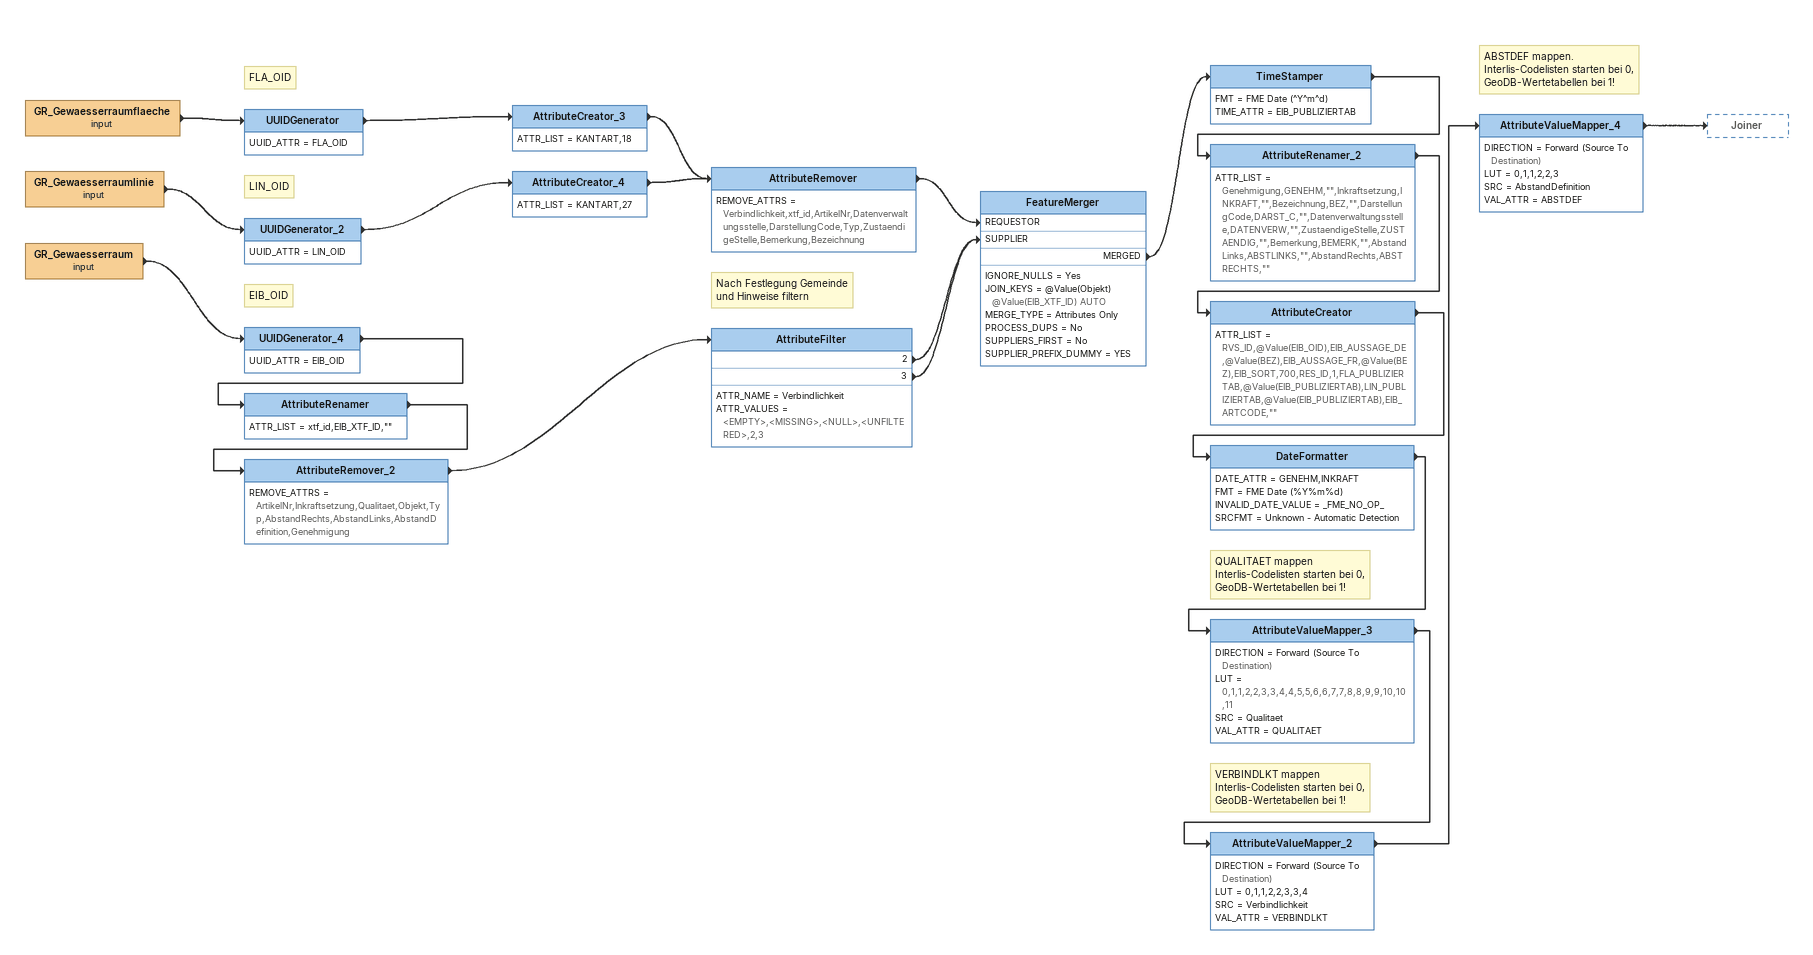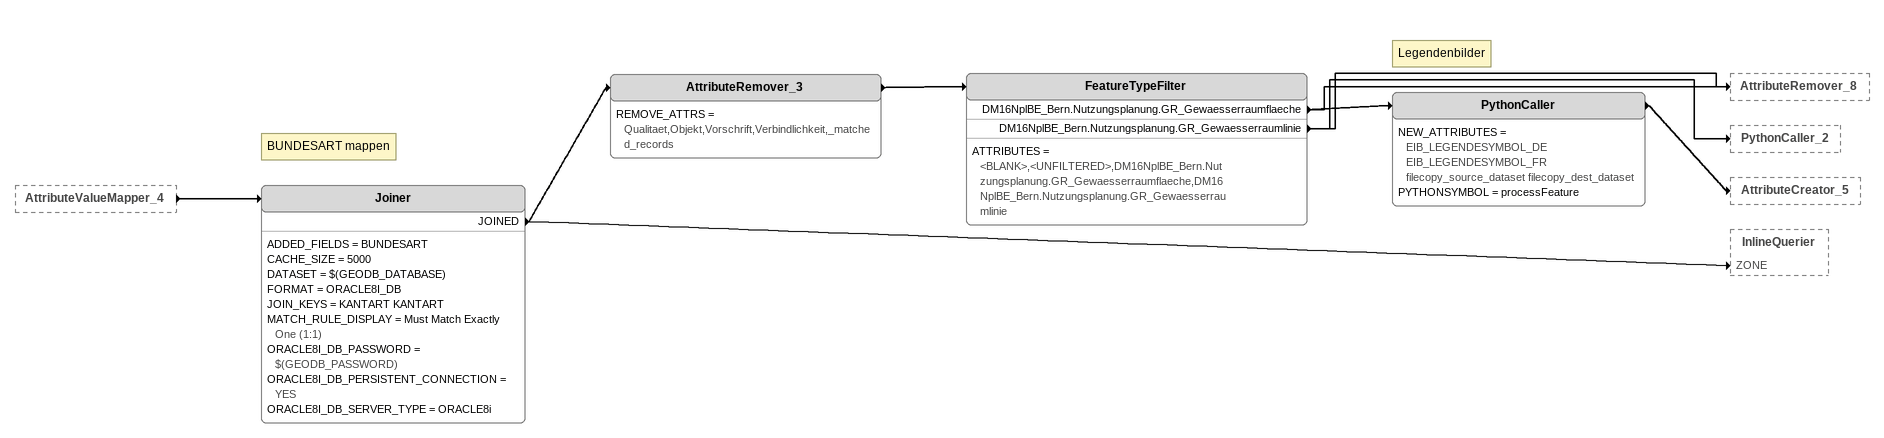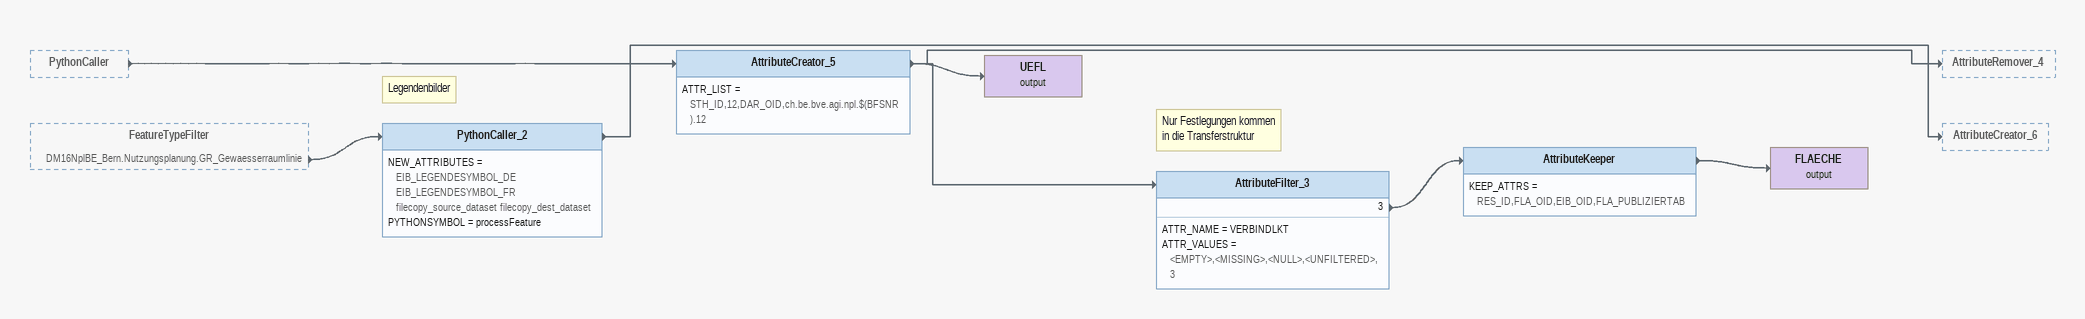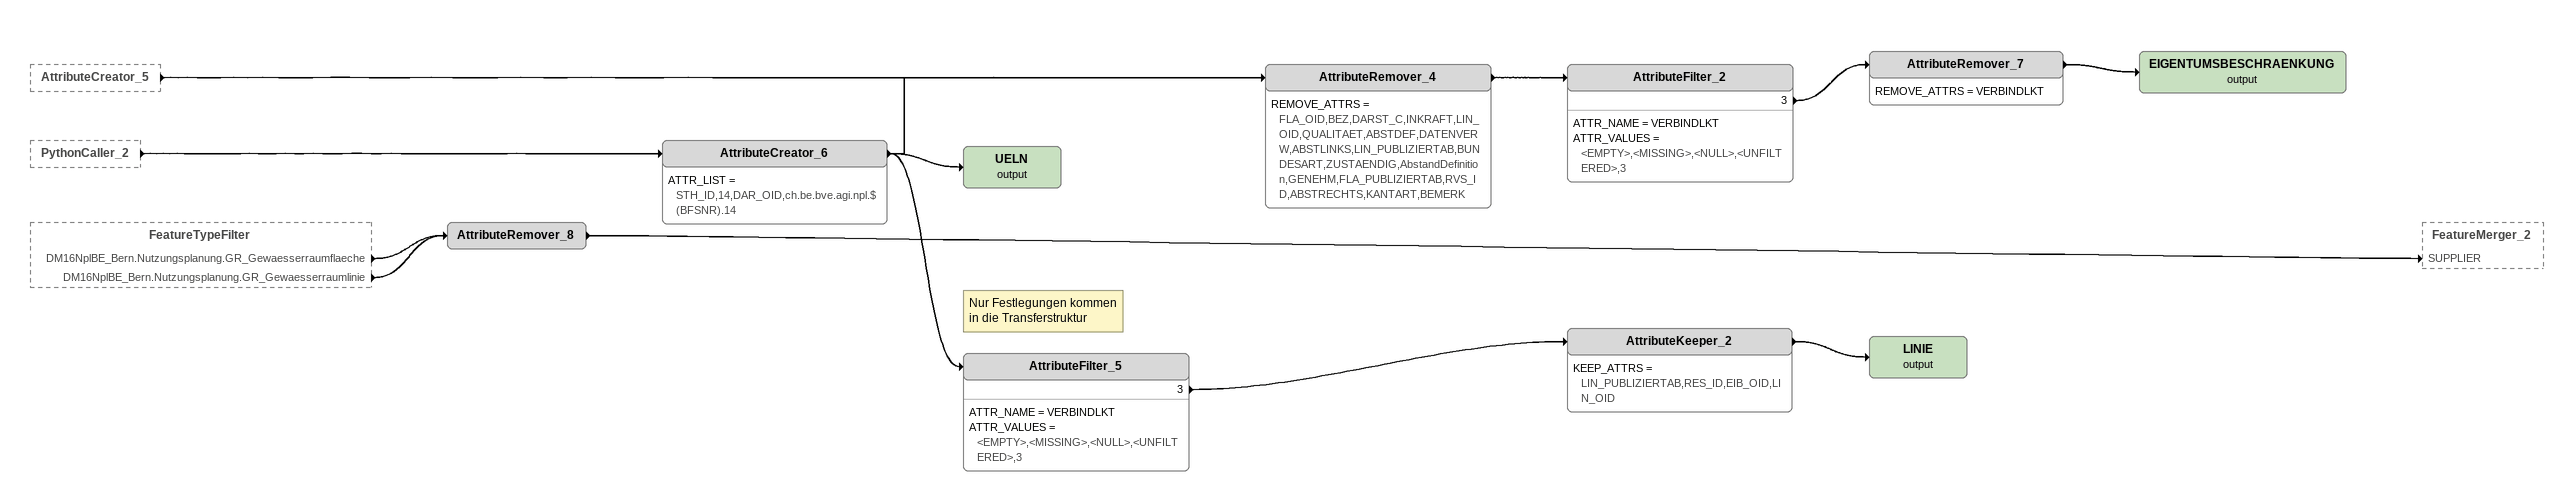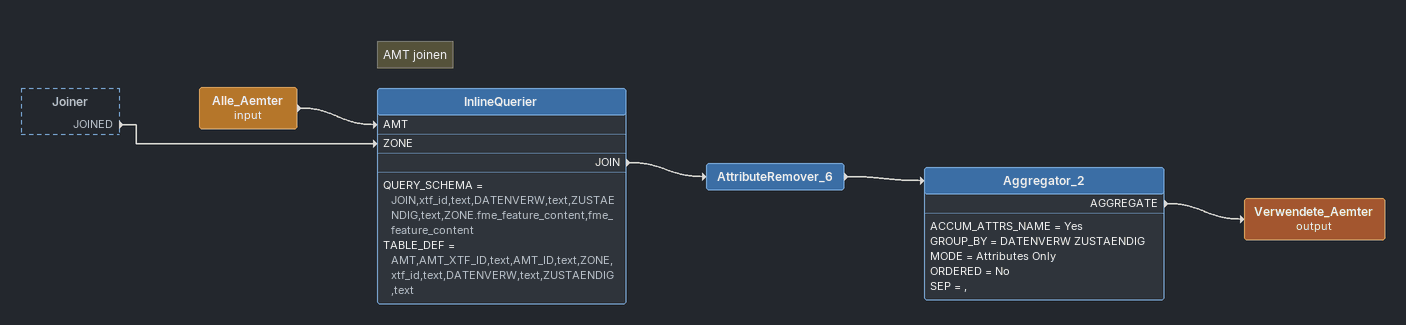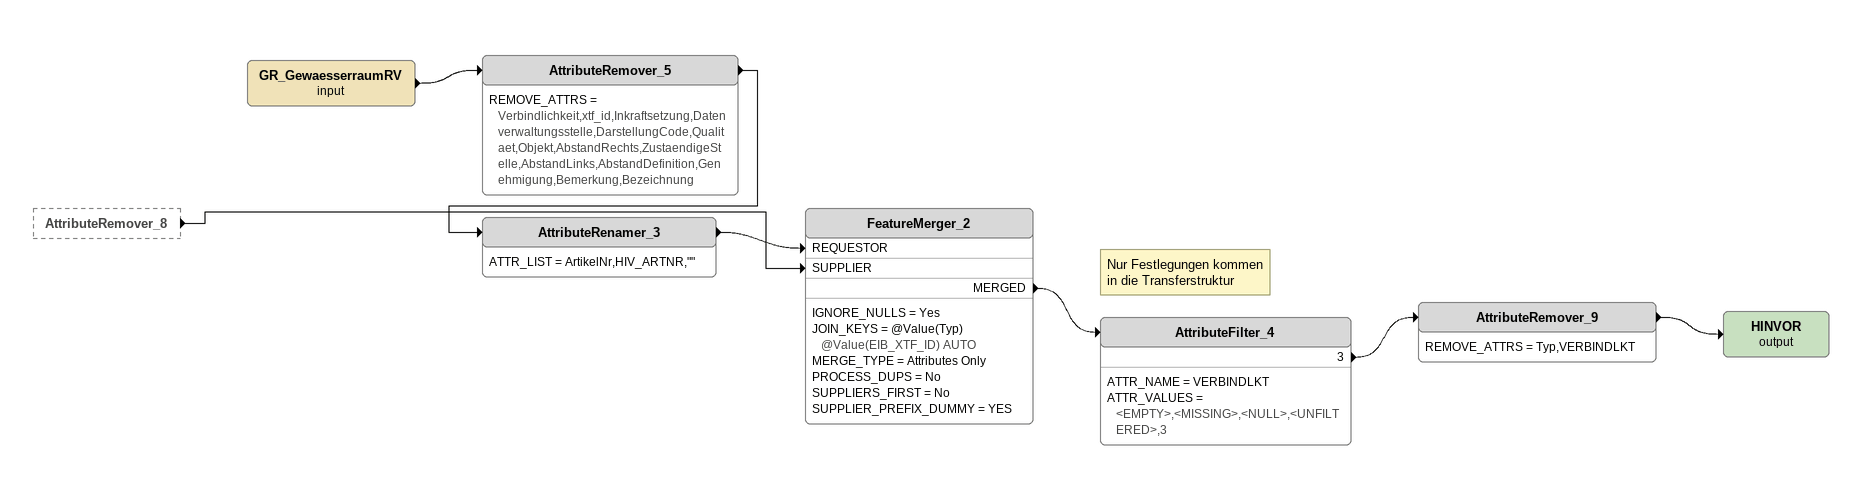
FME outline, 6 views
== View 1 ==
GR_Gewaesserraumflaeche (input)
    -> UUIDGenerator
Note: FLA_OID
UUIDGenerator
    UUID_ATTR = FLA_OID
    -> AttributeCreator_3
AttributeCreator_3
    ATTR_LIST = KANTART,18
    -> AttributeRemover
GR_Gewaesserraumlinie (input)
    -> UUIDGenerator_2
Note: LIN_OID
UUIDGenerator_2
    UUID_ATTR = LIN_OID
    -> AttributeCreator_4
AttributeCreator_4
    ATTR_LIST = KANTART,27
    -> AttributeRemover
AttributeRemover
    REMOVE_ATTRS = Verbindlichkeit,xtf_id,ArtikelNr,Datenverwaltungsstelle,DarstellungCode,Typ,ZustaendigeStelle,Bemerkung,Bezeichnung
    -> FeatureMerger [REQUESTOR]
GR_Gewaesserraum (input)
    -> UUIDGenerator_4
Note: EIB_OID
UUIDGenerator_4
    UUID_ATTR = EIB_OID
    -> AttributeRenamer
AttributeRenamer
    ATTR_LIST = xtf_id,EIB_XTF_ID,""
    -> AttributeRemover_2
AttributeRemover_2
    REMOVE_ATTRS = ArtikelNr,Inkraftsetzung,Qualitaet,Objekt,Typ,AbstandRechts,AbstandLinks,AbstandDefinition,Genehmigung
    -> AttributeFilter
Note: Nach Festlegung Gemeinde / und Hinweise filtern
AttributeFilter
    ATTR_NAME = Verbindlichkeit
    ATTR_VALUES = <EMPTY>,<MISSING>,<NULL>,<UNFILTERED>,2,3
    2 -> FeatureMerger [SUPPLIER]
    3 -> FeatureMerger [SUPPLIER]
FeatureMerger
    IGNORE_NULLS = Yes
    JOIN_KEYS = @Value(Objekt) @Value(EIB_XTF_ID) AUTO
    MERGE_TYPE = Attributes Only
    PROCESS_DUPS = No
    SUPPLIERS_FIRST = No
    SUPPLIER_PREFIX_DUMMY = YES
    MERGED -> TimeStamper
TimeStamper
    FMT = FME Date (^Y^m^d)
    TIME_ATTR = EIB_PUBLIZIERTAB
    -> AttributeRenamer_2
AttributeRenamer_2
    ATTR_LIST = Genehmigung,GENEHM,"",Inkraftsetzung,INKRAFT,"",Bezeichnung,BEZ,"",DarstellungCode,DARST_C,"",Datenverwaltungsstelle,DATENVERW,"",ZustaendigeStelle,ZUSTAENDIG,"",Bemerkung,BEMERK,"",AbstandLinks,ABSTLINKS,"",AbstandRechts,ABSTRECHTS,""
    -> AttributeCreator
AttributeCreator
    ATTR_LIST = RVS_ID,@Value(EIB_OID),EIB_AUSSAGE_DE,@Value(BEZ),EIB_AUSSAGE_FR,@Value(BEZ),EIB_SORT,700,RES_ID,1,FLA_PUBLIZIERTAB,@Value(EIB_PUBLIZIERTAB),LIN_PUBLIZIERTAB,@Value(EIB_PUBLIZIERTAB),EIB_ARTCODE,""
    -> DateFormatter
DateFormatter
    DATE_ATTR = GENEHM,INKRAFT
    FMT = FME Date (%Y%m%d)
    INVALID_DATE_VALUE = _FME_NO_OP_
    SRCFMT = Unknown - Automatic Detection
    -> AttributeValueMapper_3
Note: QUALITAET mappen / Interlis-Codelisten starten bei 0, / GeoDB-Wertetabellen bei 1!
AttributeValueMapper_3
    DIRECTION = Forward (Source To Destination)
    LUT = 0,1,1,2,2,3,3,4,4,5,5,6,6,7,7,8,8,9,9,10,10,11
    SRC = Qualitaet
    VAL_ATTR = QUALITAET
    -> AttributeValueMapper_2
Note: VERBINDLKT mappen / Interlis-Codelisten starten bei 0, / GeoDB-Wertetabellen bei 1!
AttributeValueMapper_2
    DIRECTION = Forward (Source To Destination)
    LUT = 0,1,1,2,2,3,3,4
    SRC = Verbindlichkeit
    VAL_ATTR = VERBINDLKT
    -> AttributeValueMapper_4
Note: ABSTDEF mappen. / Interlis-Codelisten starten bei 0, / GeoDB-Wertetabellen bei 1!
AttributeValueMapper_4
    DIRECTION = Forward (Source To Destination)
    LUT = 0,1,1,2,2,3
    SRC = AbstandDefinition
    VAL_ATTR = ABSTDEF
    -> Joiner

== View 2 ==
AttributeValueMapper_4 [outside]
    -> Joiner
Note: BUNDESART mappen
Joiner
    ADDED_FIELDS = BUNDESART
    CACHE_SIZE = 5000
    DATASET = $(GEODB_DATABASE)
    FORMAT = ORACLE8I_DB
    JOIN_KEYS = KANTART KANTART
    MATCH_RULE_DISPLAY = Must Match Exactly One (1:1)
    ORACLE8I_DB_PASSWORD = $(GEODB_PASSWORD)
    ORACLE8I_DB_PERSISTENT_CONNECTION = YES
    ORACLE8I_DB_SERVER_TYPE = ORACLE8i
    JOINED -> InlineQuerier [ZONE]
    JOINED -> AttributeRemover_3
AttributeRemover_3
    REMOVE_ATTRS = Qualitaet,Objekt,Vorschrift,Verbindlichkeit,_matched_records
    -> FeatureTypeFilter
FeatureTypeFilter
    ATTRIBUTES = <BLANK>,<UNFILTERED>,DM16NplBE_Bern.Nutzungsplanung.GR_Gewaesserraumflaeche,DM16NplBE_Bern.Nutzungsplanung.GR_Gewaesserraumlinie
    DM16NplBE_Bern.Nutzungsplanung.GR_Gewaesserraumflaeche -> PythonCaller
    DM16NplBE_Bern.Nutzungsplanung.GR_Gewaesserraumflaeche -> AttributeRemover_8
    DM16NplBE_Bern.Nutzungsplanung.GR_Gewaesserraumlinie -> PythonCaller_2
    DM16NplBE_Bern.Nutzungsplanung.GR_Gewaesserraumlinie -> AttributeRemover_8
Note: Legendenbilder
PythonCaller
    NEW_ATTRIBUTES = EIB_LEGENDESYMBOL_DE EIB_LEGENDESYMBOL_FR filecopy_source_dataset filecopy_dest_dataset
    PYTHONSYMBOL = processFeature
    -> AttributeCreator_5

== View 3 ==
PythonCaller [outside]
    -> AttributeCreator_5
FeatureTypeFilter [outside]
    DM16NplBE_Bern.Nutzungsplanung.GR_Gewaesserraumlinie -> PythonCaller_2
AttributeCreator_5
    ATTR_LIST = STH_ID,12,DAR_OID,ch.be.bve.agi.npl.$(BFSNR).12
    -> AttributeRemover_4
    -> UEFL (output)
    -> AttributeFilter_3
UEFL (output)
Note: Nur Festlegungen kommen / in die Transferstruktur
AttributeFilter_3
    ATTR_NAME = VERBINDLKT
    ATTR_VALUES = <EMPTY>,<MISSING>,<NULL>,<UNFILTERED>,3
    3 -> AttributeKeeper
AttributeKeeper
    KEEP_ATTRS = RES_ID,FLA_OID,EIB_OID,FLA_PUBLIZIERTAB
    -> FLAECHE (output)
FLAECHE (output)
Note: Legendenbilder
PythonCaller_2
    NEW_ATTRIBUTES = EIB_LEGENDESYMBOL_DE EIB_LEGENDESYMBOL_FR filecopy_source_dataset filecopy_dest_dataset
    PYTHONSYMBOL = processFeature
    -> AttributeCreator_6

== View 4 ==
AttributeCreator_5 [outside]
    -> AttributeRemover_4
PythonCaller_2 [outside]
    -> AttributeCreator_6
FeatureTypeFilter [outside]
    DM16NplBE_Bern.Nutzungsplanung.GR_Gewaesserraumflaeche -> AttributeRemover_8
    DM16NplBE_Bern.Nutzungsplanung.GR_Gewaesserraumlinie -> AttributeRemover_8
AttributeCreator_6
    ATTR_LIST = STH_ID,14,DAR_OID,ch.be.bve.agi.npl.$(BFSNR).14
    -> AttributeRemover_4
    -> UELN (output)
    -> AttributeFilter_5
AttributeRemover_4
    REMOVE_ATTRS = FLA_OID,BEZ,DARST_C,INKRAFT,LIN_OID,QUALITAET,ABSTDEF,DATENVERW,ABSTLINKS,LIN_PUBLIZIERTAB,BUNDESART,ZUSTAENDIG,AbstandDefinition,GENEHM,FLA_PUBLIZIERTAB,RVS_ID,ABSTRECHTS,KANTART,BEMERK
    -> AttributeFilter_2
AttributeFilter_2
    ATTR_NAME = VERBINDLKT
    ATTR_VALUES = <EMPTY>,<MISSING>,<NULL>,<UNFILTERED>,3
    3 -> AttributeRemover_7
AttributeRemover_7
    REMOVE_ATTRS = VERBINDLKT
    -> EIGENTUMSBESCHRAENKUNG (output)
EIGENTUMSBESCHRAENKUNG (output)
UELN (output)
Note: Nur Festlegungen kommen / in die Transferstruktur
AttributeFilter_5
    ATTR_NAME = VERBINDLKT
    ATTR_VALUES = <EMPTY>,<MISSING>,<NULL>,<UNFILTERED>,3
    3 -> AttributeKeeper_2
AttributeKeeper_2
    KEEP_ATTRS = LIN_PUBLIZIERTAB,RES_ID,EIB_OID,LIN_OID
    -> LINIE (output)
LINIE (output)
AttributeRemover_8
    -> FeatureMerger_2 [SUPPLIER]

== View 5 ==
Joiner [outside]
    JOINED -> InlineQuerier [ZONE]
Alle_Aemter (input)
    -> InlineQuerier [AMT]
Note: AMT joinen
InlineQuerier
    QUERY_SCHEMA = JOIN,xtf_id,text,DATENVERW,text,ZUSTAENDIG,text,ZONE.fme_feature_content,fme_feature_content
    TABLE_DEF = AMT,AMT_XTF_ID,text,AMT_ID,text,ZONE,xtf_id,text,DATENVERW,text,ZUSTAENDIG,text
    JOIN -> AttributeRemover_6
AttributeRemover_6
    -> Aggregator_2
Aggregator_2
    ACCUM_ATTRS_NAME = Yes
    GROUP_BY = DATENVERW ZUSTAENDIG
    MODE = Attributes Only
    ORDERED = No
    SEP = ,
    AGGREGATE -> Verwendete_Aemter (output)
Verwendete_Aemter (output)

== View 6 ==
AttributeRemover_8 [outside]
    -> FeatureMerger_2 [SUPPLIER]
GR_GewaesserraumRV (input)
    -> AttributeRemover_5
AttributeRemover_5
    REMOVE_ATTRS = Verbindlichkeit,xtf_id,Inkraftsetzung,Datenverwaltungsstelle,DarstellungCode,Qualitaet,Objekt,AbstandRechts,ZustaendigeStelle,AbstandLinks,AbstandDefinition,Genehmigung,Bemerkung,Bezeichnung
    -> AttributeRenamer_3
AttributeRenamer_3
    ATTR_LIST = ArtikelNr,HIV_ARTNR,""
    -> FeatureMerger_2 [REQUESTOR]
FeatureMerger_2
    IGNORE_NULLS = Yes
    JOIN_KEYS = @Value(Typ) @Value(EIB_XTF_ID) AUTO
    MERGE_TYPE = Attributes Only
    PROCESS_DUPS = No
    SUPPLIERS_FIRST = No
    SUPPLIER_PREFIX_DUMMY = YES
    MERGED -> AttributeFilter_4
Note: Nur Festlegungen kommen / in die Transferstruktur
AttributeFilter_4
    ATTR_NAME = VERBINDLKT
    ATTR_VALUES = <EMPTY>,<MISSING>,<NULL>,<UNFILTERED>,3
    3 -> AttributeRemover_9
AttributeRemover_9
    REMOVE_ATTRS = Typ,VERBINDLKT
    -> HINVOR (output)
HINVOR (output)
